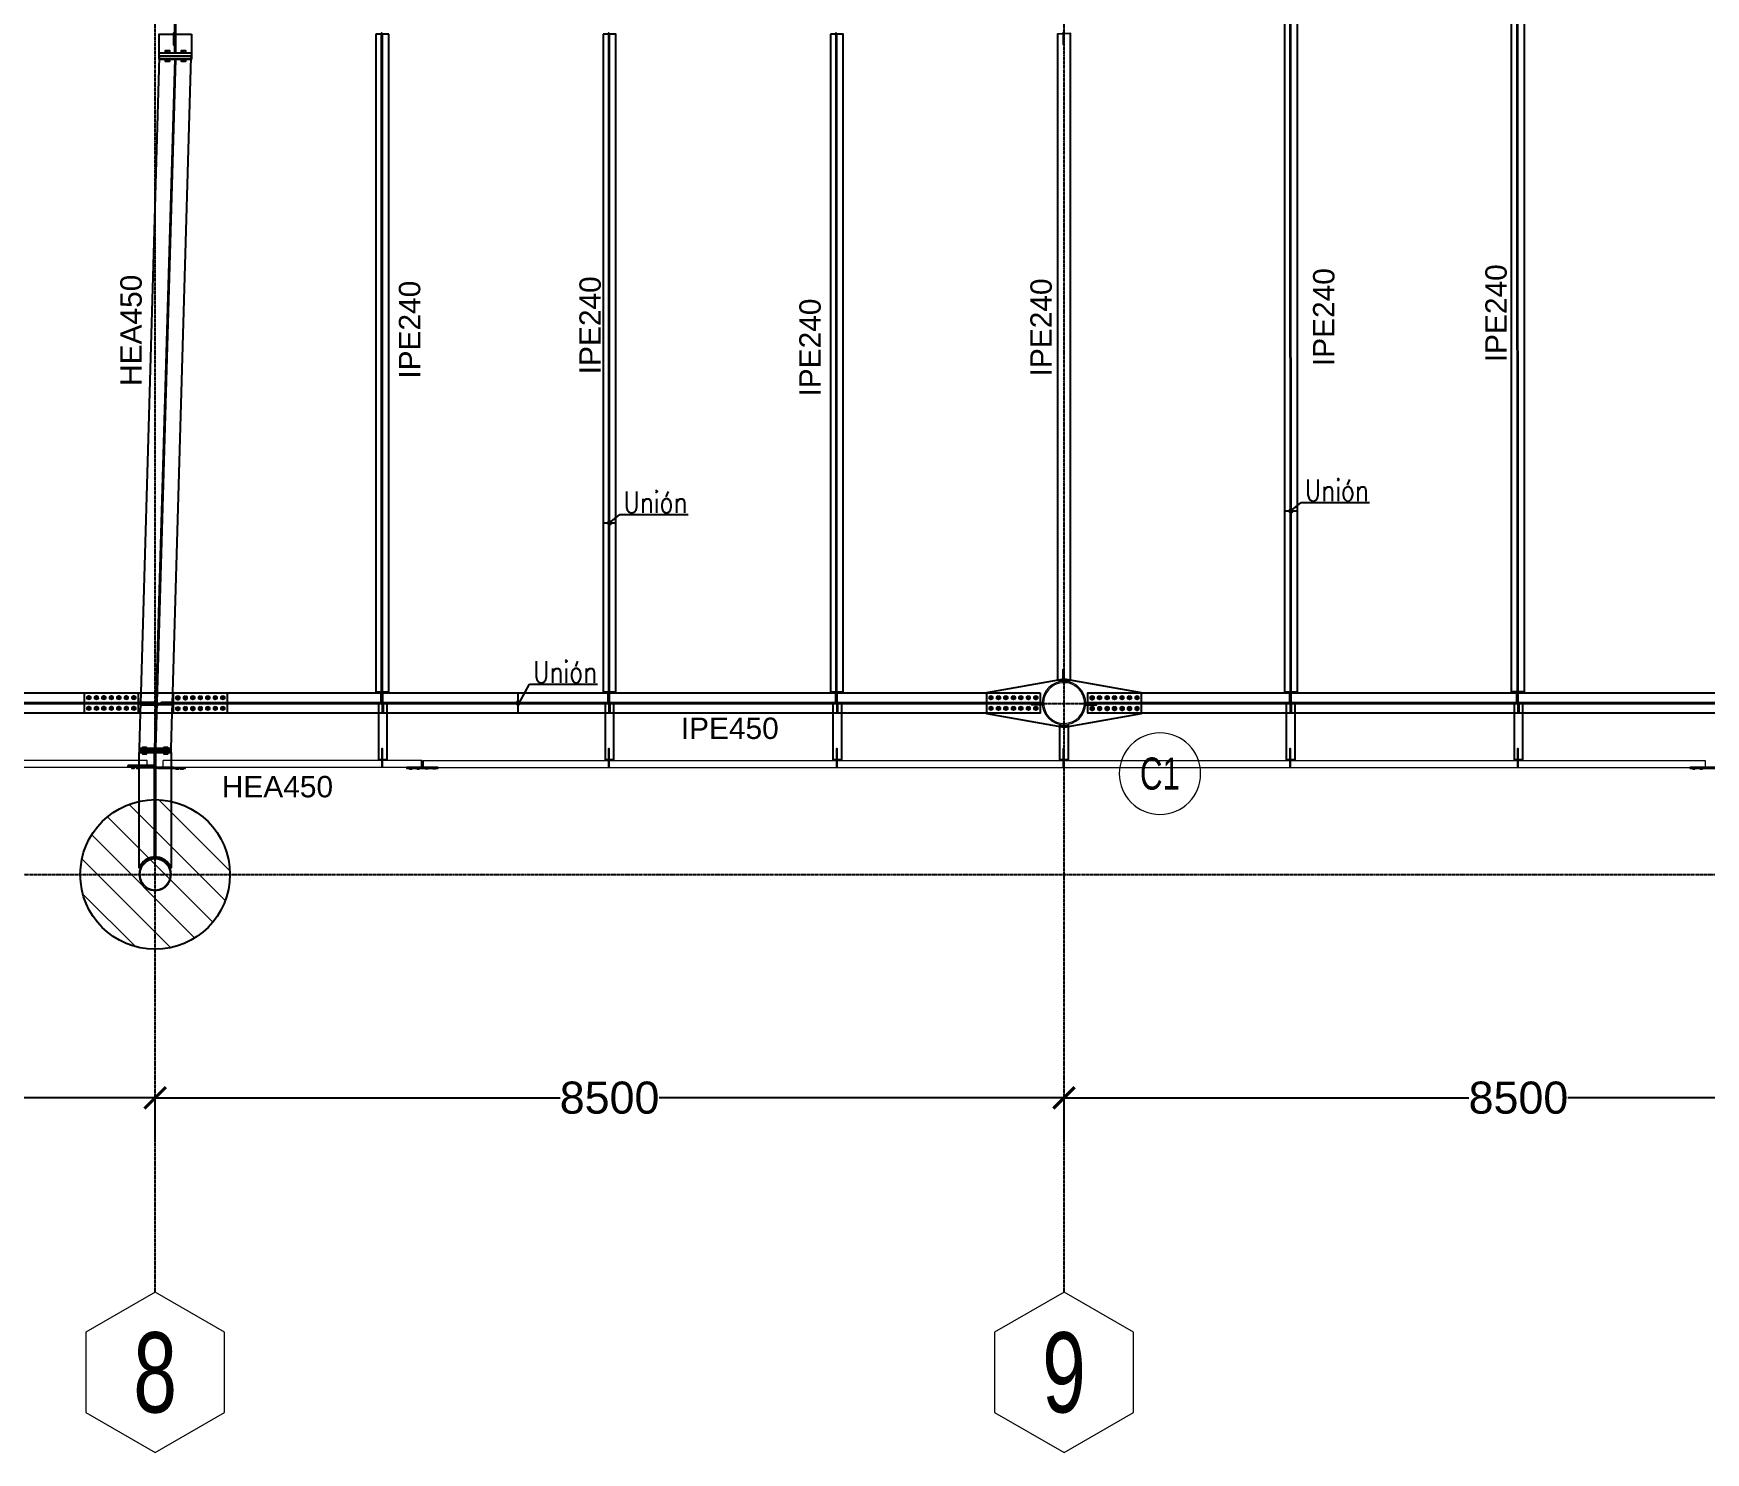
# Model space of a CAD drawing. Header units: millimetres. Extents: x -12345 to 95575, y -10691 to 31862.
# Drawn here: x 15862 to 31500, y -5407 to 7867 of the extents above; entities that cross this region are included whole.
import ezdxf
from ezdxf.enums import TextEntityAlignment as Align

# ---------------------------------------------------------------- set-up
doc = ezdxf.new("R2010")
doc.units = ezdxf.units.MM
doc.header["$LTSCALE"] = 0.9
doc.linetypes.add('DXK_LINE_DOT3', pattern=[5.9187, 2.979, -0.9799, 0.9799, -0.9799])
doc.layers.get('0').update_dxf_attribs({"color": 255})
for name, color, linetype, lineweight in [('0-1', 7, 'Continuous', 5), ('E_COLUMNAS', 1, 'Continuous', 18), ('E_COLUMNAS-1', 1, 'Continuous', 25), ('E_TEXTO', 3, 'Continuous', 9), ('HCB_EJES', 1, 'DXK_LINE_DOT3', 9), ('TUBO-REDONDO', 1, 'Continuous', 9)]:
    doc.layers.add(name, color=color, linetype=linetype, lineweight=lineweight)
for name, color, linetype in [('COTAS', 8, 'Continuous'), ('HCB-EJES', 1, 'Continuous'), ('HCB-ROTULOS', 2, 'Continuous'), ('HCB_ALMA', 8, 'Continuous'), ('HCB_PLATINA', 4, 'Continuous'), ('HCB_VIGAS', 4, 'Continuous'), ('UNIÒN', 6, 'Continuous')]:
    doc.layers.add(name, color=color, linetype=linetype)
doc.styles.add('Arial Narrow', font='', dxfattribs={"height": 0.2})
doc.styles.add('CNI_COTAS', font='romans.shx', dxfattribs={"width": 0.8})
doc.styles.add('VERDANA', font='arial.ttf')
doc.styles.get('Arial Narrow').set_extended_font_data('Arial Narrow')
doc.dimstyles.new('1.125', dxfattribs={"dimscale": 0, "dimtxt": 300, "dimasz": 200, "dimexe": 4, "dimexo": 4, "dimgap": 15, "dimtad": 0, "dimdec": 0, "dimzin": 4, "dimdsep": 46, "dimtxsty": 'VERDANA', "dimblk": 'ARCHTICK', "dimcen": -10, "dimclrd": 256, "dimclrt": 3, "dimadec": 0, "dimazin": 0, "dimtfac": 1, "dimtdec": 0, "dimtmove": 2, "dimatfit": 0, "dimldrblk": 'OBLIQUE', "dimfxl": 0.05, "dimtolj": 1, "dimtzin": 0, "dimarcsym": 0})
doc.dimstyles.new('UNIÒN', dxfattribs={"dimscale": 0, "dimtxt": 200, "dimasz": 60, "dimexe": 4, "dimexo": 4, "dimgap": 15, "dimtad": 1, "dimdec": 0, "dimzin": 4, "dimdsep": 46, "dimtxsty": 'CNI_COTAS', "dimcen": -0.09, "dimclrd": 6, "dimclrt": 3, "dimadec": 0, "dimazin": 0, "dimtfac": 1, "dimtdec": 0, "dimtmove": 2, "dimatfit": 0, "dimfxl": 0.05, "dimtolj": 1, "dimtzin": 0, "dimarcsym": 0})

# ---------------------------------------------------------------- blocks, each defined once
blk = doc.blocks.new('_ArchTick')
at = {"color": 0, "linetype": 'ByBlock', "const_width": 0.15}
blk.add_lwpolyline([(-0.5, -0.5), (0.5, 0.5)], dxfattribs=at)
blk = doc.blocks.new('*D106')
at = {"layer": 'COTAS', "color": 0, "lineweight": -2, "transparency": 16777216}
for p, q in [((8500, -2507), (8500, -2085)), ((17000, -2507), (17000, -2085))]:
    blk.add_line(p, q, dxfattribs=at)
at = {"layer": 'COTAS', "lineweight": -2, "transparency": 16777216}
for p, q in [((8500, -2089), (12287, -2089)), ((17000, -2089), (13213, -2089))]:
    blk.add_line(p, q, dxfattribs=at)
at = {"layer": 'Defpoints', "color": 0, "transparency": 16777216}
for p in [(8500, -2089), (8500, -2511), (17000, -2511)]:
    blk.add_point(p, dxfattribs=at)
at = {"layer": 'COTAS', "lineweight": -2, "transparency": 16777216, "xscale": 200, "yscale": 200, "zscale": 200, "rotation": 180}
blk.add_blockref('_ArchTick', (8500, -2089), dxfattribs=at)
at = {"layer": 'COTAS', "lineweight": -2, "transparency": 16777216, "xscale": 200, "yscale": 200, "zscale": 200}
blk.add_blockref('_ArchTick', (17000, -2089), dxfattribs=at)
at = {"layer": 'COTAS', "color": 3, "transparency": 16777216, "insert": (12750, -2089), "char_height": 300, "attachment_point": 5, "style": 'VERDANA'}
blk.add_mtext('\\A1;8500', dxfattribs=at)
blk = doc.blocks.new('_Oblique')
at = {"color": 0, "linetype": 'ByBlock', "lineweight": -2}
blk.add_line((-0.5, -0.5), (0.5, 0.5), dxfattribs=at)
blk = doc.blocks.new('*D107')
at = {"layer": 'COTAS', "color": 0, "lineweight": -2, "transparency": 16777216}
for p, q in [((17000, -2507), (17000, -2085)), ((25500, -2507), (25500, -2085))]:
    blk.add_line(p, q, dxfattribs=at)
at = {"layer": 'COTAS', "lineweight": -2, "transparency": 16777216}
for p, q in [((17000, -2089), (20787, -2089)), ((25500, -2089), (21713, -2089))]:
    blk.add_line(p, q, dxfattribs=at)
at = {"layer": 'Defpoints', "color": 0, "transparency": 16777216}
for p in [(17000, -2089), (17000, -2511), (25500, -2511)]:
    blk.add_point(p, dxfattribs=at)
at = {"layer": 'COTAS', "lineweight": -2, "transparency": 16777216, "xscale": 200, "yscale": 200, "zscale": 200, "rotation": 180}
blk.add_blockref('_ArchTick', (17000, -2089), dxfattribs=at)
at = {"layer": 'COTAS', "lineweight": -2, "transparency": 16777216, "xscale": 200, "yscale": 200, "zscale": 200}
blk.add_blockref('_ArchTick', (25500, -2089), dxfattribs=at)
at = {"layer": 'COTAS', "color": 3, "transparency": 16777216, "insert": (21250, -2089), "char_height": 300, "attachment_point": 5, "style": 'VERDANA'}
blk.add_mtext('\\A1;8500', dxfattribs=at)
blk = doc.blocks.new('*D108')
at = {"layer": 'COTAS', "color": 0, "lineweight": -2, "transparency": 16777216}
for p, q in [((25500, -2507), (25500, -2085)), ((34000, -2507), (34000, -2085))]:
    blk.add_line(p, q, dxfattribs=at)
at = {"layer": 'COTAS', "lineweight": -2, "transparency": 16777216}
for p, q in [((25500, -2089), (29287, -2089)), ((34000, -2089), (30213, -2089))]:
    blk.add_line(p, q, dxfattribs=at)
at = {"layer": 'Defpoints', "color": 0, "transparency": 16777216}
for p in [(25500, -2089), (25500, -2511), (34000, -2511)]:
    blk.add_point(p, dxfattribs=at)
at = {"layer": 'COTAS', "lineweight": -2, "transparency": 16777216, "xscale": 200, "yscale": 200, "zscale": 200, "rotation": 180}
blk.add_blockref('_ArchTick', (25500, -2089), dxfattribs=at)
at = {"layer": 'COTAS', "lineweight": -2, "transparency": 16777216, "xscale": 200, "yscale": 200, "zscale": 200}
blk.add_blockref('_ArchTick', (34000, -2089), dxfattribs=at)
at = {"layer": 'COTAS', "color": 3, "transparency": 16777216, "insert": (29750, -2089), "char_height": 300, "attachment_point": 5, "style": 'VERDANA'}
blk.add_mtext('\\A1;8500', dxfattribs=at)
blk = doc.blocks.new('CNI_TAG COLUMNAS CONCRETO MARCA - CNI_COLUMNA CONCRETO-582370-PLANTA TIPO PISO 18 A PISO 23')
at = {"layer": 'E_TEXTO'}
for start, end in [(360, 180), (180, 360)]:
    blk.add_arc((0.00026, -0.00015), 0.00254, start, end, dxfattribs=at)

msp = doc.modelspace()

# ---------------------------------------------------------------- hatches: boundary and pattern name
at = {"layer": 'E_COLUMNAS'}
h = msp.add_hatch(dxfattribs=at)
h.set_pattern_fill('FP_1', color=256, scale=1000, style=0, pattern_type=2)
h.set_pattern_definition([(135, (82662.1, -140662.42), (-159.09903, -159.09903), [])])
h.paths.add_polyline_path([(17000, -700), (17091.4, -694), (17181.2, -676.1), (17267.9, -646.7), (17350, -606.2), (17426.1, -555.3), (17495, -495), (17555.3, -426.1), (17606.2, -350), (17646.7, -267.9), (17676.1, -181.2), (17694, -91.4), (17700, 0), (17694, 91.4), (17676.1, 181.2), (17646.7, 267.9), (17606.2, 350), (17555.3, 426.1), (17495, 495), (17426.1, 555.3), (17350, 606.2), (17267.9, 646.7), (17181.2, 676.1), (17091.4, 694), (17000, 700), (16908.6, 694), (16818.8, 676.1), (16732.1, 646.7), (16650, 606.2), (16573.9, 555.3), (16505, 495), (16444.7, 426.1), (16393.8, 350), (16353.3, 267.9), (16323.9, 181.2), (16306, 91.4), (16300, 0), (16306, -91.4), (16323.9, -181.2), (16353.3, -267.9), (16393.8, -350), (16444.7, -426.1), (16505, -495), (16573.9, -555.3), (16650, -606.2), (16732.1, -646.7), (16818.8, -676.1), (16908.6, -694)])

# ---------------------------------------------------------------- linework, layer by layer
at = {"color": 1, "linetype": 'Continuous'}
for centre, radius, start, end in [((16380.6, 1652.8), 11.5, 18.07296, 198.07296), ((16380.7, 1552.8), 11.5, 18.07296, 198.07296), ((16380.6, 1652.8), 11.5, 198.07296, 18.07296), ((16380.6, 1652.8), 10, 90.07296, 270.07296), ((16380.6, 1652.8), 10, 270.07296, 90.07296), ((16450.6, 1652.8), 11.5, 18.07296, 198.07296), ((16450.7, 1552.8), 11.5, 18.07296, 198.07296), ((16450.6, 1652.8), 11.5, 198.07296, 18.07296), ((16450.6, 1652.8), 10, 90.07296, 270.07296), ((16450.6, 1652.8), 10, 270.07296, 90.07296), ((16520.6, 1652.9), 11.5, 18.07296, 198.07296), ((16520.7, 1552.9), 11.5, 18.07296, 198.07296), ((16520.6, 1652.9), 11.5, 198.07296, 18.07296), ((16520.6, 1652.9), 10, 90.07296, 270.07296), ((16520.6, 1652.9), 10, 270.07296, 90.07296), ((16590.6, 1653), 11.5, 18.07296, 198.07296), ((16590.7, 1553), 11.5, 18.07296, 198.07296), ((16590.6, 1653), 11.5, 198.07296, 18.07296), ((16590.6, 1653), 10, 90.07296, 270.07296), ((16590.6, 1653), 10, 270.07296, 90.07296), ((16660.6, 1653.1), 11.5, 18.07296, 198.07296), ((16660.7, 1553.1), 11.5, 18.07296, 198.07296), ((16660.6, 1653.1), 11.5, 198.07296, 18.07296), ((16660.6, 1653.1), 10, 90.07296, 270.07296), ((16660.6, 1653.1), 10, 270.07296, 90.07296), ((16730.6, 1653.2), 11.5, 18.07296, 198.07296), ((16730.7, 1553.2), 11.5, 18.07296, 198.07296), ((16730.6, 1653.2), 11.5, 198.07296, 18.07296), ((16730.6, 1653.2), 10, 90.07296, 270.07296), ((16730.6, 1653.2), 10, 270.07296, 90.07296), ((16800.6, 1653.3), 11.5, 18.07296, 198.07296), ((16800.7, 1553.3), 11.5, 18.07296, 198.07296), ((16800.6, 1653.3), 11.5, 198.07296, 18.07296), ((16800.6, 1653.3), 10, 90.07296, 270.07296), ((16800.6, 1653.3), 10, 270.07296, 90.07296), ((17212.7, 1652.3), 11.5, 18.07296, 198.07296), ((17212.7, 1652.3), 11.5, 198.07296, 18.07296), ((17212.7, 1652.3), 10, 90.07296, 270.07296), ((17212.7, 1652.3), 10, 270.07296, 90.07296), ((17282.7, 1652.4), 11.5, 18.07296, 198.07296), ((17282.8, 1552.4), 11.5, 18.07296, 198.07296), ((17282.7, 1652.4), 11.5, 198.07296, 18.07296), ((17282.7, 1652.4), 10, 90.07296, 270.07296), ((17282.7, 1652.4), 10, 270.07296, 90.07296), ((17352.7, 1652.5), 11.5, 18.07296, 198.07296), ((17352.8, 1552.5), 11.5, 18.07296, 198.07296), ((17352.7, 1652.5), 11.5, 198.07296, 18.07296), ((17352.7, 1652.5), 10, 90.07296, 270.07296), ((17352.7, 1652.5), 10, 270.07296, 90.07296), ((17422.7, 1652.6), 11.5, 18.07296, 198.07296), ((17422.8, 1552.6), 11.5, 18.07296, 198.07296), ((17422.7, 1652.6), 11.5, 198.07296, 18.07296), ((17422.7, 1652.6), 10, 90.07296, 270.07296), ((17422.7, 1652.6), 10, 270.07296, 90.07296), ((17492.7, 1652.7), 11.5, 18.07296, 198.07296), ((17492.8, 1552.7), 11.5, 18.07296, 198.07296), ((17492.7, 1652.7), 11.5, 198.07296, 18.07296), ((17492.7, 1652.7), 10, 90.07296, 270.07296), ((17492.7, 1652.7), 10, 270.07296, 90.07296), ((17562.7, 1652.8), 11.5, 18.07296, 198.07296), ((17562.8, 1552.8), 11.5, 18.07296, 198.07296), ((17562.7, 1652.8), 11.5, 198.07296, 18.07296), ((17562.7, 1652.8), 10, 90.07296, 270.07296), ((17562.7, 1652.8), 10, 270.07296, 90.07296), ((17632.7, 1652.9), 11.5, 18.07296, 198.07296), ((17632.8, 1552.9), 11.5, 18.07296, 198.07296), ((17632.7, 1652.9), 11.5, 198.07296, 18.07296), ((17632.7, 1652.9), 10, 90.07296, 270.07296), ((17632.7, 1652.9), 10, 270.07296, 90.07296), ((24816.9, 1653.1), 11.5, 18.0268, 198.0268), ((24816.9, 1553.1), 11.5, 18.0268, 198.0268), ((24816.9, 1653.1), 11.5, 198.0268, 18.0268), ((24816.9, 1653.1), 10, 90.0268, 270.0268), ((24816.9, 1653.1), 10, 270.0268, 90.0268), ((24886.9, 1653.1), 11.5, 18.0268, 198.0268), ((24886.9, 1553.1), 11.5, 18.0268, 198.0268), ((24886.9, 1653.1), 11.5, 198.0268, 18.0268), ((24886.9, 1653.1), 10, 90.0268, 270.0268), ((24886.9, 1653.1), 10, 270.0268, 90.0268), ((24956.9, 1653.1), 11.5, 18.0268, 198.0268), ((24956.9, 1553.1), 11.5, 18.0268, 198.0268), ((24956.9, 1653.1), 11.5, 198.0268, 18.0268), ((24956.9, 1653.1), 10, 90.0268, 270.0268), ((24956.9, 1653.1), 10, 270.0268, 90.0268), ((25026.9, 1653.2), 11.5, 18.0268, 198.0268), ((25026.9, 1553.2), 11.5, 18.0268, 198.0268), ((25026.9, 1653.2), 11.5, 198.0268, 18.0268), ((25026.9, 1653.2), 10, 90.0268, 270.0268), ((25026.9, 1653.2), 10, 270.0268, 90.0268), ((25096.9, 1653.2), 11.5, 18.0268, 198.0268), ((25096.9, 1553.2), 11.5, 18.0268, 198.0268), ((25096.9, 1653.2), 11.5, 198.0268, 18.0268), ((25096.9, 1653.2), 10, 90.0268, 270.0268), ((25096.9, 1653.2), 10, 270.0268, 90.0268), ((25166.9, 1653.2), 11.5, 18.0268, 198.0268), ((25166.9, 1553.2), 11.5, 18.0268, 198.0268), ((25166.9, 1653.2), 11.5, 198.0268, 18.0268), ((25166.9, 1653.2), 10, 90.0268, 270.0268), ((25166.9, 1653.2), 10, 270.0268, 90.0268), ((25236.9, 1653.3), 11.5, 18.0268, 198.0268), ((25236.9, 1553.3), 11.5, 18.0268, 198.0268), ((25236.9, 1653.3), 11.5, 198.0268, 18.0268), ((25236.9, 1653.3), 10, 90.0268, 270.0268), ((25236.9, 1653.3), 10, 270.0268, 90.0268), ((25762.9, 1652.5), 11.5, 18.0268, 198.0268), ((25763, 1552.5), 11.5, 18.0268, 198.0268), ((25762.9, 1652.5), 11.5, 198.0268, 18.0268), ((25762.9, 1652.5), 10, 90.0268, 270.0268), ((25762.9, 1652.5), 10, 270.0268, 90.0268), ((25832.9, 1652.5), 11.5, 18.0268, 198.0268), ((25833, 1552.5), 11.5, 18.0268, 198.0268), ((25832.9, 1652.5), 11.5, 198.0268, 18.0268), ((25832.9, 1652.5), 10, 90.0268, 270.0268), ((25832.9, 1652.5), 10, 270.0268, 90.0268), ((25902.9, 1652.5), 11.5, 18.0268, 198.0268), ((25903, 1552.5), 11.5, 18.0268, 198.0268), ((25902.9, 1652.5), 11.5, 198.0268, 18.0268), ((25902.9, 1652.5), 10, 90.0268, 270.0268), ((25902.9, 1652.5), 10, 270.0268, 90.0268), ((25972.9, 1652.6), 11.5, 18.0268, 198.0268), ((25973, 1552.6), 11.5, 18.0268, 198.0268), ((25972.9, 1652.6), 11.5, 198.0268, 18.0268), ((25972.9, 1652.6), 10, 90.0268, 270.0268), ((25972.9, 1652.6), 10, 270.0268, 90.0268), ((26042.9, 1652.6), 11.5, 18.0268, 198.0268), ((26043, 1552.6), 11.5, 18.0268, 198.0268), ((26042.9, 1652.6), 11.5, 198.0268, 18.0268), ((26042.9, 1652.6), 10, 90.0268, 270.0268), ((26042.9, 1652.6), 10, 270.0268, 90.0268), ((26112.9, 1652.6), 11.5, 18.0268, 198.0268), ((26113, 1552.6), 11.5, 18.0268, 198.0268), ((26112.9, 1652.6), 11.5, 198.0268, 18.0268), ((26112.9, 1652.6), 10, 90.0268, 270.0268), ((26112.9, 1652.6), 10, 270.0268, 90.0268), ((26182.9, 1652.7), 11.5, 18.0268, 198.0268), ((26183, 1552.7), 11.5, 18.0268, 198.0268), ((26182.9, 1652.7), 11.5, 198.0268, 18.0268), ((26182.9, 1652.7), 10, 90.0268, 270.0268), ((26182.9, 1652.7), 10, 270.0268, 90.0268), ((16380.7, 1552.8), 11.5, 198.07296, 18.07296), ((16380.7, 1552.8), 10, 90.07296, 270.07296), ((16380.7, 1552.8), 10, 270.07296, 90.07296), ((16450.7, 1552.8), 11.5, 198.07296, 18.07296), ((16450.7, 1552.8), 10, 90.07296, 270.07296), ((16450.7, 1552.8), 10, 270.07296, 90.07296), ((16520.7, 1552.9), 11.5, 198.07296, 18.07296), ((16520.7, 1552.9), 10, 90.07296, 270.07296), ((16520.7, 1552.9), 10, 270.07296, 90.07296), ((16590.7, 1553), 11.5, 198.07296, 18.07296), ((16590.7, 1553), 10, 90.07296, 270.07296), ((16590.7, 1553), 10, 270.07296, 90.07296), ((16660.7, 1553.1), 11.5, 198.07296, 18.07296), ((16660.7, 1553.1), 10, 90.07296, 270.07296), ((16660.7, 1553.1), 10, 270.07296, 90.07296), ((16730.7, 1553.2), 11.5, 198.07296, 18.07296), ((16730.7, 1553.2), 10, 90.07296, 270.07296), ((16730.7, 1553.2), 10, 270.07296, 90.07296), ((16800.7, 1553.3), 11.5, 198.07296, 18.07296), ((16800.7, 1553.3), 10, 90.07296, 270.07296), ((16800.7, 1553.3), 10, 270.07296, 90.07296), ((17212.8, 1552.3), 11.5, 18.07296, 198.07296), ((17212.8, 1552.3), 11.5, 198.07296, 18.07296), ((17212.8, 1552.3), 10, 90.07296, 270.07296), ((17212.8, 1552.3), 10, 270.07296, 90.07296), ((17282.8, 1552.4), 11.5, 198.07296, 18.07296), ((17282.8, 1552.4), 10, 90.07296, 270.07296), ((17282.8, 1552.4), 10, 270.07296, 90.07296), ((17352.8, 1552.5), 11.5, 198.07296, 18.07296), ((17352.8, 1552.5), 10, 90.07296, 270.07296), ((17352.8, 1552.5), 10, 270.07296, 90.07296), ((17422.8, 1552.6), 11.5, 198.07296, 18.07296), ((17422.8, 1552.6), 10, 90.07296, 270.07296), ((17422.8, 1552.6), 10, 270.07296, 90.07296), ((17492.8, 1552.7), 11.5, 198.07296, 18.07296), ((17492.8, 1552.7), 10, 90.07296, 270.07296), ((17492.8, 1552.7), 10, 270.07296, 90.07296), ((17562.8, 1552.8), 11.5, 198.07296, 18.07296), ((17562.8, 1552.8), 10, 90.07296, 270.07296), ((17562.8, 1552.8), 10, 270.07296, 90.07296), ((17632.8, 1552.9), 11.5, 198.07296, 18.07296), ((17632.8, 1552.9), 10, 90.07296, 270.07296), ((17632.8, 1552.9), 10, 270.07296, 90.07296), ((24816.9, 1553.1), 11.5, 198.0268, 18.0268), ((24816.9, 1553.1), 10, 90.0268, 270.0268), ((24816.9, 1553.1), 10, 270.0268, 90.0268), ((24886.9, 1553.1), 11.5, 198.0268, 18.0268), ((24886.9, 1553.1), 10, 90.0268, 270.0268), ((24886.9, 1553.1), 10, 270.0268, 90.0268), ((24956.9, 1553.1), 11.5, 198.0268, 18.0268), ((24956.9, 1553.1), 10, 90.0268, 270.0268), ((24956.9, 1553.1), 10, 270.0268, 90.0268), ((25026.9, 1553.2), 11.5, 198.0268, 18.0268), ((25026.9, 1553.2), 10, 90.0268, 270.0268), ((25026.9, 1553.2), 10, 270.0268, 90.0268), ((25096.9, 1553.2), 11.5, 198.0268, 18.0268), ((25096.9, 1553.2), 10, 90.0268, 270.0268), ((25096.9, 1553.2), 10, 270.0268, 90.0268), ((25166.9, 1553.2), 11.5, 198.0268, 18.0268), ((25166.9, 1553.2), 10, 90.0268, 270.0268), ((25166.9, 1553.2), 10, 270.0268, 90.0268), ((25236.9, 1553.3), 11.5, 198.0268, 18.0268), ((25236.9, 1553.3), 10, 90.0268, 270.0268), ((25236.9, 1553.3), 10, 270.0268, 90.0268), ((25763, 1552.5), 11.5, 198.0268, 18.0268), ((25763, 1552.5), 10, 90.0268, 270.0268), ((25763, 1552.5), 10, 270.0268, 90.0268), ((25833, 1552.5), 11.5, 198.0268, 18.0268), ((25833, 1552.5), 10, 90.0268, 270.0268), ((25833, 1552.5), 10, 270.0268, 90.0268), ((25903, 1552.5), 11.5, 198.0268, 18.0268), ((25903, 1552.5), 10, 90.0268, 270.0268), ((25903, 1552.5), 10, 270.0268, 90.0268), ((25973, 1552.6), 11.5, 198.0268, 18.0268), ((25973, 1552.6), 10, 90.0268, 270.0268), ((25973, 1552.6), 10, 270.0268, 90.0268), ((26043, 1552.6), 11.5, 198.0268, 18.0268), ((26043, 1552.6), 10, 90.0268, 270.0268), ((26043, 1552.6), 10, 270.0268, 90.0268), ((26113, 1552.6), 11.5, 198.0268, 18.0268), ((26113, 1552.6), 10, 90.0268, 270.0268), ((26113, 1552.6), 10, 270.0268, 90.0268), ((26183, 1552.7), 11.5, 198.0268, 18.0268), ((26183, 1552.7), 10, 90.0268, 270.0268), ((26183, 1552.7), 10, 270.0268, 90.0268)]:
    msp.add_arc(centre, radius, start, end, dxfattribs=at)
at = {"layer": '0-1', "color": 8}
for p, q in [((16850, 1066.6), (12912.1, 1066.6)), ((16850, 1001.6), (12912.1, 1001.6)), ((16924.3, 1066.6), (16850, 1066.6)), ((16924.3, 1001.6), (16924.3, 1066.6)), ((17075.8, 1001.6), (17075.8, 1066.6)), ((17150, 1066.6), (17075.8, 1066.6)), ((19495, 1066.6), (17150, 1066.6)), ((19495, 1001.6), (17171.3, 1001.6)), ((19505, 1066.6), (31495, 1066.6)), ((19505, 1001.6), (31495, 1001.6)), ((31495, 1066.6), (31495, 1001.6))]:
    msp.add_line(p, q, dxfattribs=at)
at = {"layer": 'E_COLUMNAS', "linetype": 'Continuous'}
for points in [[(16847.7, -0.1, 1), (17152.7, 0.1, 1)], [(16857.7, 0.1, 1), (17142.7, 0, 1)]]:
    msp.add_lwpolyline(points, format="xyb", close=True, dxfattribs=at)
at = {"layer": 'E_COLUMNAS-1'}
msp.add_circle((17000, 0), 700, dxfattribs=at)
at = {"layer": 'HCB-EJES', "linetype": 'DXK_LINE_DOT3'}
for p, q in [((17000, -3906.8), (17000, 29407)), ((25500, -3906.8), (25500, 29407)), ((-6888.4, 1600), (90118.8, 1600)), ((-10844.5, 0), (94075, 0))]:
    msp.add_line(p, q, dxfattribs=at)
at = {"layer": 'HCB_ALMA'}
for p, q in [((17183, 7683.9), (17183, 8157.7)), ((17194.5, 7683.9), (17194.5, 8157.7)), ((29741.5, 1708.4), (29737.9, 8096.5)), ((29748.6, 1708.4), (29745, 8096.5)), ((19117.9, 1708.4), (19117.9, 7857.4)), ((19125, 1708.4), (19125, 7857.4)), ((21242.9, 1708.4), (21242.9, 7857.4)), ((21250, 1708.4), (21250, 7857.4)), ((23367.9, 1708.3), (23367.9, 7857.4)), ((23375, 1708.3), (23375, 7857.4)), ((27618.9, 1708.4), (27615.4, 7958.3)), ((27626, 1708.4), (27622.5, 7958.3)), ((17183, 7626.9), (16994.2, 1177.9)), ((17005.8, 1177.9), (17194.5, 7626.9)), ((8746.3, 1607.9), (16855.9, 1607.9)), ((8746.3, 1598.5), (16854.1, 1598.5)), ((17172.8, 1607.9), (25285.3, 1607.9)), ((17172.8, 1598.5), (25283.5, 1598.5)), ((25709.4, 1608), (33838.2, 1608)), ((25709.4, 1598.6), (33836.4, 1598.6)), ((16994.2, 162.5), (16994.2, 1139.9)), ((17005.8, 162.5), (17005.8, 1139.9))]:
    msp.add_line(p, q, dxfattribs=at)
at = {"layer": 'HCB_EJES', "color": 40, "linetype": 'ByBlock', "true_color": 0xf8d731}
for points in [[(16350.5, -5031.8), (17000, -5406.8), (17649.5, -5031.8), (17649.5, -4281.8), (17000, -3906.8), (16350.5, -4281.8)], [(24850.5, -5031.8), (25500, -5406.8), (26149.5, -5031.8), (26149.5, -4281.8), (25500, -3906.8), (24850.5, -4281.8)]]:
    msp.add_lwpolyline(points, close=True, dxfattribs=at)
at = {"layer": 'HCB_PLATINA', "color": 8}
for p, q in [((17183, 7655.4), (17194.5, 7655.4)), ((19127, 1578.7), (19133, 1578.7)), ((21247, 1578.5), (21253, 1578.5)), ((23377, 1578.5), (23383, 1578.5)), ((27617, 1578.6), (27623, 1578.6)), ((29747, 1578.6), (29753, 1578.6))]:
    msp.add_line(p, q, dxfattribs=at)
at = {"layer": 'HCB_VIGAS', "color": 8}
msp.add_line((19185, 7860.1), (19065, 7860.1), dxfattribs=at)
at = {"layer": 'HCB_VIGAS'}
for p, q in [((17037.5, 7683.9), (17332.7, 7683.9)), ((17038.1, 7645.9), (17038.1, 7664.9)), ((17038.4, 7655.4), (17038.4, 7683.9)), ((17038.7, 7664.9), (17038.7, 7683.9)), ((17115.1, 7683.9), (17115.1, 7703.7)), ((17265.1, 7683.9), (17265.1, 7703.7)), ((17338.1, 7664.9), (17338.1, 7645.9)), ((17046.6, 7626.9), (17331.6, 7626.9)), ((17115.1, 7607.1), (17115.1, 7626.9)), ((17265.1, 7607.1), (17265.1, 7626.9)), ((16900.7, 1177.9), (16900.7, 1191.1)), ((16900.7, 1126.7), (16900.7, 1139.9)), ((17100.7, 1177.9), (17100.7, 1191.1)), ((17100.7, 1126.7), (17100.7, 1139.9)), ((19121.5, 1159.1), (19127.5, 1159.1)), ((21241.5, 1159.1), (21247.5, 1159.1)), ((23371.5, 1159.1), (23377.5, 1159.1)), ((25491.5, 1159.1), (25497.5, 1159.1)), ((27611.5, 1159.1), (27617.5, 1159.1)), ((29741.5, 1159.1), (29747.5, 1159.1)), ((16786.9, 993.7), (16786.9, 1001.6)), ((16797.3, 993.7), (16797.3, 1001.6)), ((16830, 1009.1), (16830, 1019.1)), ((16831.9, 993.7), (16831.9, 997.6)), ((16842.3, 993.7), (16842.3, 997.6)), ((16850, 1009.1), (16850, 1019.1)), ((16924.3, 1001.6), (16850, 1001.6)), ((16914.3, 997.6), (16914.3, 1001.6)), ((16934.3, 997.6), (16934.3, 1001.6)), ((16969.2, 1009.1), (16969.2, 1019.1)), ((16969.3, 997.6), (16969.3, 1001.6)), ((17030.8, 997.6), (17030.8, 1001.6)), ((17052.1, 991.6), (17052.1, 1001.6)), ((17065.8, 997.6), (17065.8, 1001.6)), ((17171.3, 1001.6), (17075.8, 1001.6)), ((17085.8, 997.6), (17085.8, 1001.6)), ((17171.3, 991.6), (17171.3, 1001.6)), ((17191.3, 991.6), (17191.3, 1001.6)), ((17201.9, 983.7), (17201.9, 991.6)), ((17212.3, 983.7), (17212.3, 991.6)), ((17246.9, 983.7), (17246.9, 991.6)), ((17257.3, 983.7), (17257.3, 991.6)), ((19121.5, 1079.1), (19127.5, 1079.1)), ((19121.5, 1066.6), (19127.5, 1066.6)), ((19121.5, 1019.1), (19127.5, 1019.1)), ((19384.8, 987.7), (19384.8, 995.6)), ((19395.2, 987.7), (19395.2, 995.6)), ((19454.8, 987.7), (19454.8, 995.6)), ((19465.2, 987.7), (19465.2, 995.6)), ((19534.8, 987.7), (19534.8, 995.6)), ((19545.2, 987.7), (19545.2, 995.6)), ((19604.8, 987.7), (19604.8, 995.6)), ((19615.2, 987.7), (19615.2, 995.6)), ((21241.5, 1079.1), (21247.5, 1079.1)), ((21241.5, 1066.6), (21247.5, 1066.6)), ((21241.5, 1019.1), (21247.5, 1019.1)), ((23371.5, 1079.1), (23377.5, 1079.1)), ((23371.5, 1066.6), (23377.5, 1066.6)), ((23371.5, 1019.1), (23377.5, 1019.1)), ((25491.5, 1079.1), (25497.5, 1079.1)), ((25491.5, 1066.6), (25497.5, 1066.6)), ((25491.5, 1019.1), (25497.5, 1019.1)), ((27611.5, 1079.1), (27617.5, 1079.1)), ((27611.5, 1066.6), (27617.5, 1066.6)), ((27611.5, 1019.1), (27617.5, 1019.1)), ((29741.5, 1079.1), (29747.5, 1079.1)), ((29741.5, 1066.6), (29747.5, 1066.6)), ((29741.5, 1019.1), (29747.5, 1019.1)), ((31384.8, 987.7), (31384.8, 995.6)), ((31395.2, 987.7), (31395.2, 995.6)), ((31454.8, 987.7), (31454.8, 995.6)), ((31465.2, 987.7), (31465.2, 995.6))]:
    msp.add_line(p, q, dxfattribs=at)
for points in [[(27562.5, 7979), (27562.5, 1708.4), (27682.5, 1708.4), (27682.5, 7985.8), (27562.5, 7979)], [(29685, 8099.3), (29805, 8106.1), (29805, 1708.4), (29685, 1708.4), (29685, 8099.3)], [(17038.7, 7683.9), (17038.7, 7860.3), (17338.7, 7860.2)], [(17338.8, 7860.2), (17338.7, 7683.9), (17338.7, 7683.9), (17338.7, 7664.9)], [(19065, 7860.1), (19065, 1708.4), (19185, 1708.4), (19185, 7860.1)], [(25440.2, 7860.1), (25440.2, 7860.1), (25440, 1819.6), (25440, 1816.3), (25560, 1816.3), (25560, 1819.5), (25560.2, 7865.5), (25440.2, 7860.1)], [(17040.1, 7683.9), (17338.7, 7683.9), (17338.7, 7655.4), (17040.1, 7655.4)], [(17137.6, 7683.9), (17137.6, 7703.7), (17092.6, 7703.7), (17092.6, 7683.9)], [(17287.6, 7683.9), (17287.6, 7703.7), (17242.6, 7703.7), (17242.6, 7683.9)], [(17038.1, 7645.9), (17038, 7645.9), (16865.7, 1699.6), (16860.2, 1509.1), (16850.6, 1177.9), (16850.7, 1177.9), (17150.7, 1177.9), (17150.7, 1177.9), (17160.3, 1509.1), (17165.9, 1699.9), (17338.2, 7645.9), (17338.1, 7645.9)], [(17092.6, 7626.9), (17092.6, 7607.1), (17137.6, 7607.1), (17137.6, 7626.9)], [(17242.6, 7626.9), (17242.6, 7607.1), (17287.6, 7607.1), (17287.6, 7626.9)], [(16840.6, 1598.5), (17020.3, 1598), (17020.3, 1607.4), (16840.6, 1607.9), (16840.6, 1598.5)], [(17172.8, 1608.1), (17055.9, 1608.1), (17055.9, 1598.7), (17172.8, 1598.7), (17172.8, 1608.1)], [(16885.7, 1177.9), (16885.7, 1191.1), (16915.7, 1191.1), (16915.7, 1177.9)], [(16915.7, 1139.9), (16915.7, 1126.7), (16885.7, 1126.7), (16885.7, 1139.9)], [(17085.7, 1177.9), (17085.7, 1191.1), (17115.7, 1191.1), (17115.7, 1177.9)], [(17115.7, 1139.9), (17115.7, 1126.7), (17085.7, 1126.7), (17085.7, 1139.9)], [(16781.7, 1001.6), (16781.7, 993.7), (16802.5, 993.7), (16802.5, 1001.6)], [(16826.7, 1001.6), (16826.7, 993.7), (16847.5, 993.7), (16847.5, 997.6)], [(17217.5, 991.6), (17217.5, 983.7), (17196.8, 983.7), (17196.8, 991.6)], [(17262.5, 991.6), (17262.5, 983.7), (17241.8, 983.7), (17241.8, 991.6)], [(19495, 1001.6), (19355, 1001.6), (19355, 995.6), (19645, 995.6), (19645, 1001.6), (19505, 1001.6)], [(19379.6, 995.6), (19379.6, 987.7), (19400.4, 987.7), (19400.4, 995.6)], [(19449.6, 995.6), (19449.6, 987.7), (19470.4, 987.7), (19470.4, 995.6)], [(19505, 1066.6), (19505, 1001.6), (19495, 1001.6), (19495, 1066.6)], [(19550.4, 995.6), (19550.4, 987.7), (19529.6, 987.7), (19529.6, 995.6)], [(19620.4, 995.6), (19620.4, 987.7), (19599.6, 987.7), (19599.6, 995.6)], [(31379.6, 995.6), (31379.6, 987.7), (31400.4, 987.7), (31400.4, 995.6)], [(31449.6, 995.6), (31449.6, 987.7), (31470.4, 987.7), (31470.4, 995.6)]]:
    msp.add_lwpolyline(points, dxfattribs=at)
for points in [[(17183, 7870.3), (17173, 7870), (17173, 7760.3), (17183, 7760.3)], [(19122, 7870.1), (19116, 7870.1), (19116, 7860.1), (19116, 7760.1), (19122, 7760.1), (19122, 7860.1)], [(21190, 7860.1), (21190, 1708.4), (21310, 1708.4), (21310, 7860.1)], [(21247, 7870.1), (21241, 7870.1), (21241, 7860.1), (21241, 7760.1), (21247, 7760.1), (21247, 7860.1)], [(23315, 7860.1), (23315, 1708.4), (23435, 1708.4), (23435, 7860.1)], [(23372, 7870.1), (23366, 7870.1), (23366, 7860.1), (23366, 7760.1), (23372, 7760.1), (23372, 7860.1)], [(25498.5, 7875.5), (25492.5, 7875.5), (25492.5, 7865.5), (25492.5, 7765.5), (25498.5, 7765.5), (25498.5, 7865.5)], [(17038.7, 7626.9), (17038.7, 7655.4), (17338.7, 7655.4), (17338.7, 7626.9)], [(25490.9, 1807.4), (25490.9, 1916.3), (25496.9, 1916.3), (25496.9, 1807.9), (25496.9, 1806.3), (25490.9, 1806.3)], [(16840.6, 1698.3), (16840.6, 1509.1), (16840.6, 1508.3), (9223, 1508.3), (8723, 1508.3), (8723, 1698.3), (9223, 1698.3), (16340.8, 1698.3)], [(16380.6, 1635.4), (16365.6, 1644.1), (16365.5, 1661.4), (16380.5, 1670.1), (16395.5, 1661.4), (16395.6, 1644.1)], [(16380.7, 1535.4), (16365.7, 1544.1), (16365.7, 1561.4), (16380.7, 1570.1), (16395.7, 1561.4), (16395.7, 1544.1)], [(16450.6, 1635.5), (16435.6, 1644.2), (16435.5, 1661.5), (16450.5, 1670.2), (16465.5, 1661.5), (16465.6, 1644.2)], [(16450.7, 1535.5), (16435.7, 1544.2), (16435.7, 1561.5), (16450.7, 1570.2), (16465.7, 1561.5), (16465.7, 1544.2)], [(16520.6, 1635.6), (16505.6, 1644.3), (16505.5, 1661.6), (16520.5, 1670.3), (16535.5, 1661.6), (16535.6, 1644.3)], [(16520.7, 1535.6), (16505.7, 1544.3), (16505.7, 1561.6), (16520.7, 1570.3), (16535.7, 1561.6), (16535.7, 1544.3)], [(16590.6, 1635.7), (16575.6, 1644.3), (16575.5, 1661.7), (16590.5, 1670.3), (16605.5, 1661.7), (16605.6, 1644.4)], [(16590.7, 1535.7), (16575.7, 1544.3), (16575.7, 1561.7), (16590.7, 1570.3), (16605.7, 1561.7), (16605.7, 1544.4)], [(16660.6, 1635.8), (16645.6, 1644.4), (16645.5, 1661.8), (16660.5, 1670.4), (16675.5, 1661.8), (16675.6, 1644.5)], [(16660.7, 1535.8), (16645.7, 1544.4), (16645.7, 1561.8), (16660.7, 1570.4), (16675.7, 1561.8), (16675.7, 1544.5)], [(16730.6, 1635.9), (16715.6, 1644.5), (16715.5, 1661.8), (16730.5, 1670.5), (16745.5, 1661.9), (16745.6, 1644.6)], [(16730.7, 1535.9), (16715.7, 1544.5), (16715.7, 1561.8), (16730.7, 1570.5), (16745.7, 1561.9), (16745.7, 1544.6)], [(16800.6, 1636), (16785.6, 1644.6), (16785.5, 1661.9), (16800.5, 1670.6), (16815.5, 1662), (16815.6, 1644.6)], [(16800.7, 1536), (16785.7, 1544.6), (16785.7, 1561.9), (16800.7, 1570.6), (16815.7, 1562), (16815.7, 1544.6)], [(16862.6, 1588.1), (17029.9, 1588), (17029.9, 1598), (16862.6, 1598.1)], [(17162.8, 1598.3), (17041.4, 1598.7), (17041.4, 1588.7), (17162.8, 1588.3)], [(25277.1, 1698.4), (25277.1, 1508.4), (24777, 1508.4), (17172.8, 1508.4), (17172.8, 1509.1), (17172.8, 1698.4), (17672.8, 1698.4), (24777, 1698.4)], [(17212.7, 1669.6), (17227.7, 1661), (17227.7, 1643.7), (17212.7, 1635), (17197.7, 1643.6), (17197.7, 1661)], [(17212.8, 1569.6), (17227.8, 1561), (17227.8, 1543.7), (17212.8, 1535), (17197.8, 1543.6), (17197.8, 1561)], [(17282.7, 1669.7), (17297.7, 1661.1), (17297.7, 1643.8), (17282.7, 1635.1), (17267.7, 1643.7), (17267.7, 1661)], [(17282.8, 1569.7), (17297.8, 1561.1), (17297.8, 1543.8), (17282.8, 1535.1), (17267.8, 1543.7), (17267.8, 1561)], [(17352.7, 1669.8), (17367.7, 1661.2), (17367.7, 1643.9), (17352.7, 1635.2), (17337.7, 1643.8), (17337.7, 1661.1)], [(17352.8, 1569.8), (17367.8, 1561.2), (17367.8, 1543.9), (17352.8, 1535.2), (17337.8, 1543.8), (17337.8, 1561.1)], [(17422.7, 1669.9), (17437.7, 1661.3), (17437.7, 1643.9), (17422.7, 1635.3), (17407.7, 1643.9), (17407.7, 1661.2)], [(17422.8, 1569.9), (17437.8, 1561.3), (17437.8, 1543.9), (17422.8, 1535.3), (17407.8, 1543.9), (17407.8, 1561.2)], [(17492.7, 1670), (17507.7, 1661.4), (17507.7, 1644), (17492.7, 1635.4), (17477.7, 1644), (17477.7, 1661.3)], [(17492.8, 1570), (17507.8, 1561.4), (17507.8, 1544), (17492.8, 1535.4), (17477.8, 1544), (17477.8, 1561.3)], [(17562.7, 1670.1), (17577.7, 1661.4), (17577.7, 1644.1), (17562.7, 1635.4), (17547.7, 1644.1), (17547.7, 1661.4)], [(17562.8, 1570.1), (17577.8, 1561.4), (17577.8, 1544.1), (17562.8, 1535.4), (17547.8, 1544.1), (17547.8, 1561.4)], [(17632.7, 1670.2), (17647.7, 1661.5), (17647.7, 1644.2), (17632.7, 1635.5), (17617.7, 1644.2), (17617.7, 1661.5)], [(17632.8, 1570.2), (17647.8, 1561.5), (17647.8, 1544.2), (17632.8, 1535.5), (17617.8, 1544.2), (17617.8, 1561.5)], [(19089, 1508.4), (19089, 1076.6), (19171, 1076.6), (19171, 1508.4), (19171, 1598.7), (19089, 1598.7)], [(19111.4, 1608), (19121.4, 1608), (19121.4, 1698.3), (19111.4, 1698.3)], [(19121.4, 1618), (19128.5, 1618), (19128.5, 1708.4), (19121.4, 1708.4)], [(19133, 1598.7), (19133, 1508.4), (19127, 1508.4), (19127, 1598.7)], [(21209, 1508.4), (21209, 1076.6), (21291, 1076.6), (21291, 1508.4), (21291, 1598.7), (21209, 1598.7)], [(21232.9, 1607.9), (21242.9, 1607.9), (21242.9, 1698.2), (21232.9, 1698.2)], [(21242.9, 1617.9), (21250, 1617.9), (21250, 1708.3), (21242.9, 1708.3)], [(21253, 1598.5), (21253, 1508.2), (21247, 1508.2), (21247, 1598.5)], [(23339, 1508.4), (23339, 1076.6), (23421, 1076.6), (23421, 1508.4), (23421, 1598.7), (23339, 1598.7)], [(23361.4, 1607.9), (23371.4, 1607.9), (23371.4, 1698.2), (23361.4, 1698.2)], [(23371.4, 1617.9), (23378.5, 1617.9), (23378.5, 1708.3), (23371.4, 1708.3)], [(23383, 1598.5), (23383, 1508.2), (23377, 1508.2), (23377, 1598.5)], [(24816.9, 1670.4), (24831.9, 1661.8), (24831.9, 1644.4), (24816.9, 1635.8), (24801.9, 1644.4), (24801.9, 1661.7)], [(24816.9, 1570.4), (24831.9, 1561.8), (24831.9, 1544.4), (24816.9, 1535.8), (24801.9, 1544.4), (24801.9, 1561.7)], [(24886.9, 1670.4), (24901.9, 1661.8), (24901.9, 1644.5), (24886.9, 1635.8), (24871.9, 1644.4), (24871.9, 1661.8)], [(24886.9, 1570.4), (24901.9, 1561.8), (24901.9, 1544.5), (24886.9, 1535.8), (24871.9, 1544.4), (24871.9, 1561.8)], [(24956.9, 1670.5), (24971.9, 1661.8), (24971.9, 1644.5), (24956.9, 1635.8), (24941.9, 1644.5), (24941.9, 1661.8)], [(24956.9, 1570.5), (24971.9, 1561.8), (24971.9, 1544.5), (24956.9, 1535.8), (24941.9, 1544.5), (24941.9, 1561.8)], [(25026.9, 1670.5), (25041.9, 1661.8), (25041.9, 1644.5), (25026.9, 1635.9), (25011.9, 1644.5), (25011.9, 1661.8)], [(25026.9, 1570.5), (25041.9, 1561.8), (25041.9, 1544.5), (25026.9, 1535.9), (25011.9, 1544.5), (25011.9, 1561.8)], [(25096.9, 1670.5), (25111.9, 1661.9), (25111.9, 1644.6), (25096.9, 1635.9), (25081.9, 1644.5), (25081.9, 1661.9)], [(25096.9, 1570.5), (25111.9, 1561.9), (25111.9, 1544.6), (25096.9, 1535.9), (25081.9, 1544.5), (25081.9, 1561.9)], [(25166.9, 1670.6), (25181.9, 1661.9), (25181.9, 1644.6), (25166.9, 1635.9), (25151.9, 1644.6), (25151.9, 1661.9)], [(25166.9, 1570.6), (25181.9, 1561.9), (25181.9, 1544.6), (25166.9, 1535.9), (25151.9, 1544.6), (25151.9, 1561.9)], [(25297.1, 1588.6), (25297.1, 1598.6), (25294.3, 1598.6), (25197.1, 1598.6), (25197.1, 1588.6), (25295.2, 1588.6)], [(25236.9, 1670.6), (25251.9, 1661.9), (25251.9, 1644.6), (25236.9, 1636), (25221.9, 1644.6), (25221.9, 1661.9)], [(25236.9, 1570.6), (25251.9, 1561.9), (25251.9, 1544.6), (25236.9, 1536), (25221.9, 1544.6), (25221.9, 1561.9)], [(25703, 1587.5), (25704.7, 1587.5), (25803, 1587.5), (25803, 1597.5), (25705.6, 1597.5), (25703, 1597.5)], [(33340.2, 1698.4), (33840, 1698.4), (33840, 1508.4), (33340, 1508.4), (26223, 1508.4), (25723, 1508.4), (25723, 1698.4), (26223, 1698.4)], [(25762.9, 1669.8), (25777.9, 1661.1), (25777.9, 1643.8), (25762.9, 1635.1), (25747.9, 1643.8), (25747.9, 1661.1)], [(25763, 1569.8), (25778, 1561.1), (25778, 1543.8), (25763, 1535.1), (25748, 1543.8), (25748, 1561.1)], [(25832.9, 1669.8), (25847.9, 1661.2), (25847.9, 1643.8), (25832.9, 1635.2), (25817.9, 1643.8), (25817.9, 1661.2)], [(25833, 1569.8), (25848, 1561.2), (25848, 1543.8), (25833, 1535.2), (25818, 1543.8), (25818, 1561.2)], [(25902.9, 1669.9), (25917.9, 1661.2), (25917.9, 1643.9), (25902.9, 1635.2), (25887.9, 1643.9), (25887.9, 1661.2)], [(25903, 1569.9), (25918, 1561.2), (25918, 1543.9), (25903, 1535.2), (25888, 1543.9), (25888, 1561.2)], [(25972.9, 1669.9), (25987.9, 1661.2), (25987.9, 1643.9), (25972.9, 1635.2), (25957.9, 1643.9), (25957.9, 1661.2)], [(25973, 1569.9), (25988, 1561.2), (25988, 1543.9), (25973, 1535.2), (25958, 1543.9), (25958, 1561.2)], [(26042.9, 1669.9), (26057.9, 1661.3), (26057.9, 1643.9), (26042.9, 1635.3), (26027.9, 1643.9), (26027.9, 1661.3)], [(26043, 1569.9), (26058, 1561.3), (26058, 1543.9), (26043, 1535.3), (26028, 1543.9), (26028, 1561.3)], [(26112.9, 1670), (26127.9, 1661.3), (26127.9, 1644), (26112.9, 1635.3), (26097.9, 1644), (26097.9, 1661.3)], [(26113, 1570), (26128, 1561.3), (26128, 1544), (26113, 1535.3), (26098, 1544), (26098, 1561.3)], [(26182.9, 1670), (26197.9, 1661.3), (26197.9, 1644), (26182.9, 1635.3), (26167.9, 1644), (26167.9, 1661.3)], [(26183, 1570), (26198, 1561.3), (26198, 1544), (26183, 1535.3), (26168, 1544), (26168, 1561.3)], [(27579, 1508.4), (27579, 1076.6), (27661, 1076.6), (27661, 1508.4), (27661, 1598.7), (27579, 1598.7)], [(27608.9, 1608), (27618.9, 1608), (27618.9, 1698.3), (27608.9, 1698.3)], [(27623, 1598.6), (27623, 1508.3), (27617, 1508.3), (27617, 1598.6)], [(27618.9, 1618), (27626, 1618), (27626, 1708.4), (27618.9, 1708.4)], [(29709, 1508.4), (29709, 1076.6), (29791, 1076.6), (29791, 1508.4), (29791, 1598.7), (29709, 1598.7)], [(29731.5, 1608), (29741.5, 1608), (29741.5, 1698.3), (29731.5, 1698.3)], [(29741.5, 1618), (29748.6, 1618), (29748.6, 1708.4), (29741.5, 1708.4)], [(29753, 1598.6), (29753, 1508.3), (29747, 1508.3), (29747, 1598.6)], [(25459, 1381.5), (25459, 1076.6), (25541, 1076.6), (25541, 1381.4), (25541, 1390.3), (25459, 1390.3)], [(17150.1, 1158.9), (16850.1, 1158.9), (16850.1, 1139.9), (17150.1, 1139.9)], [(17150.7, 1177.9), (16850.7, 1177.9), (16850.7, 1158.9), (17150.7, 1158.9)], [(19127.5, 1076.6), (19127.5, 1174.1), (19121.5, 1174.1), (19121.5, 1076.6), (19121.5, 1066.6), (19121.5, 1009.1), (19127.5, 1009.1), (19127.5, 1066.6)], [(21247.5, 1076.6), (21247.5, 1174.1), (21241.5, 1174.1), (21241.5, 1076.6), (21241.5, 1066.6), (21241.5, 1009.1), (21247.5, 1009.1), (21247.5, 1066.6)], [(23377.5, 1076.6), (23377.5, 1174.1), (23371.5, 1174.1), (23371.5, 1076.6), (23371.5, 1066.6), (23371.5, 1009.1), (23377.5, 1009.1), (23377.5, 1066.6)], [(25497.5, 1076.6), (25497.5, 1174.1), (25491.5, 1174.1), (25491.5, 1076.6), (25491.5, 1066.6), (25491.5, 1009.1), (25497.5, 1009.1), (25497.5, 1066.6)], [(27617.5, 1076.6), (27617.5, 1174.1), (27611.5, 1174.1), (27611.5, 1076.6), (27611.5, 1066.6), (27611.5, 1009.1), (27617.5, 1009.1), (27617.5, 1066.6)], [(29747.5, 1076.6), (29747.5, 1174.1), (29741.5, 1174.1), (29741.5, 1076.6), (29741.5, 1066.6), (29741.5, 1009.1), (29747.5, 1009.1), (29747.5, 1066.6)], [(16745, 1019.1), (16745, 1009.1), (16994.2, 1009.1), (16994.2, 1019.1)], [(16994.3, 1001.6), (16994.3, 997.6), (16850, 997.6), (16829.3, 997.6), (16829.3, 1001.6)], [(17170.8, 997.6), (17170.8, 1001.6), (17005.8, 1001.6), (17005.8, 997.6)], [(17150, 1001.6), (17171.3, 1001.6), (17276.3, 1001.6), (17276.3, 991.6), (17150, 991.6), (17027.1, 991.6), (17027.1, 1001.6)], [(31505, 1001.6), (31495, 1001.6), (31355, 1001.6), (31355, 995.6), (31645, 995.6), (31645, 1001.6)]]:
    msp.add_lwpolyline(points, close=True, dxfattribs=at)
at = {"layer": 'HCB_VIGAS', "color": 8}
for points in [[(24777, 1703), (25500, 1830.2), (26223, 1702.2), (26223, 1502.2), (25500.2, 1374.2), (24777, 1503)], [(24777, 1703), (25500, 1830.2), (26223, 1702.2), (26223, 1502.2), (25500.2, 1374.2), (24777, 1503)], [(16340.6, 1509.1), (16340.8, 1699.1), (17672.8, 1700.3), (17673, 1509.1)], [(16340.6, 1509.1), (16340.8, 1699.1), (17672.8, 1700.3), (17673, 1509.1)]]:
    msp.add_lwpolyline(points, close=True, dxfattribs=at)
at = {"layer": 'HCB_VIGAS'}
msp.add_lwpolyline([(16864.9, 90.3), (16858.7, 78.7), (16850, 62.2), (16850, 683.5), (16850, 1139.9), (16850.1, 1139.9), (17150, 1139.9), (17150, 683.5), (17150, 62.2), (17141.3, 78.6), (17135.1, 90.3, 0.5345111)], format="xyb", close=True, dxfattribs=at)
at = {"layer": 'TUBO-REDONDO'}
for points in [[(25300.1, 1568, 1), (25699.9, 1638.5, 1)], [(25311.9, 1636.5, 1), (25688.1, 1570.1, 1)]]:
    msp.add_lwpolyline(points, format="xyb", close=True, dxfattribs=at)
at = {"layer": 'UNIÒN'}
for points in [[(21190, 3288.4), (21310, 3288.4)], [(27562.5, 3400.4), (27682.5, 3400.4)], [(20395.1, 1508.4), (20395.1, 1698.4)]]:
    msp.add_lwpolyline(points, dxfattribs=at)
at = {"layer": 'UNIÒN', "color": 2, "const_width": 25}
for points in [[(21237.5, 3288.4, 1), (21262.5, 3288.4, 1)], [(27610, 3400.4, 1), (27635, 3400.4, 1)], [(20395.1, 1590.9, 1), (20395.1, 1615.9, 1)]]:
    msp.add_lwpolyline(points, format="xyb", close=True, dxfattribs=at)

# ---------------------------------------------------------------- block references
at = {"layer": 'E_TEXTO', "xscale": 149999.9999999996, "yscale": 149999.9999999996, "zscale": 149999.9999999996}
msp.add_blockref('CNI_TAG COLUMNAS CONCRETO MARCA - CNI_COLUMNA CONCRETO-582370-PLANTA TIPO PISO 18 A PISO 23', (26358, 966.1), dxfattribs=at)

# ---------------------------------------------------------------- texts
at = {"layer": 'E_TEXTO', "style": 'VERDANA'}
for s, p in [('IPE240', (28029.2, 5213.2)), ('IPE240', (29640.3, 5249.3)), ('HEA450', (16874.3, 5089.6)), ('IPE240', (19479.5, 5095.5)), ('IPE240', (21167.9, 5136.7)), ('IPE240', (25385.6, 5116.9)), ('IPE240', (23224.8, 4928.4))]:
    msp.add_text(s, height=200, rotation=90, dxfattribs=at).set_placement(p, align=Align.CENTER)
for s, p in [('IPE450', (22374.1, 1267.5)), ('HEA450', (18143.7, 721.7))]:
    msp.add_text(s, height=200, dxfattribs=at).set_placement(p, align=Align.CENTER)
at = {"layer": 'E_TEXTO', "style": 'Arial Narrow', "width": 0.85}
msp.add_text('C1', height=300, dxfattribs=at).set_placement((26397.1, 943.8), align=Align.MIDDLE_CENTER)
at = {"layer": 'HCB-ROTULOS', "color": 4, "style": 'VERDANA', "width": 0.7}
for s, p in [('8', (17000, -4656.8)), ('9', (25500, -4656.8))]:
    msp.add_text(s, height=750, dxfattribs=at).set_placement(p, align=Align.MIDDLE_CENTER)
at = {"layer": 'UNIÒN', "color": 3, "char_height": 200, "attachment_point": 7, "style": 'CNI_COTAS'}
for insert in [(27754.1, 3493.3), (21381.6, 3381.3), (20536.5, 1793.9)]:
    msp.add_mtext('Unión', dxfattribs=dict(at, insert=insert))

# ---------------------------------------------------------------- dimensions: what is measured, and where the dimension line sits
at = {"layer": 'COTAS'}
for base, p1, p2, picture, middle in [((8500, -2089.1), (17000, -2511.2), (8500, -2511.2), '*D106', (12750, -2089.1)), ((17000, -2089.1), (25500, -2511.2), (17000, -2511.2), '*D107', (21250, -2089.1)), ((25500, -2089.1), (34000, -2511.2), (25500, -2511.2), '*D108', (29750, -2089.1))]:
    dim = msp.add_linear_dim(base=base, p1=p1, p2=p2, dimstyle='1.125', override={"dimscale": 1}, dxfattribs=at)
    dim.commit()
    dim.dimension.update_dxf_attribs({"geometry": picture, "text_midpoint": middle})

# ---------------------------------------------------------------- leaders
at = {"layer": 'UNIÒN', "annotation_type": 0, "has_hookline": 1, "hookline_direction": 0, "text_width": 601.9}
for points in [[(27622.5, 3400.4), (27717.6, 3478.3), (27739.1, 3478.3)], [(21250, 3288.4), (21345.1, 3366.3), (21366.6, 3366.3)], [(20406.7, 1607.9), (20500, 1778.9), (20521.5, 1778.9)]]:
    msp.add_leader(points, dimstyle='UNIÒN', override={"dimscale": 1}, dxfattribs=at)

doc.saveas('drawing.dxf')
